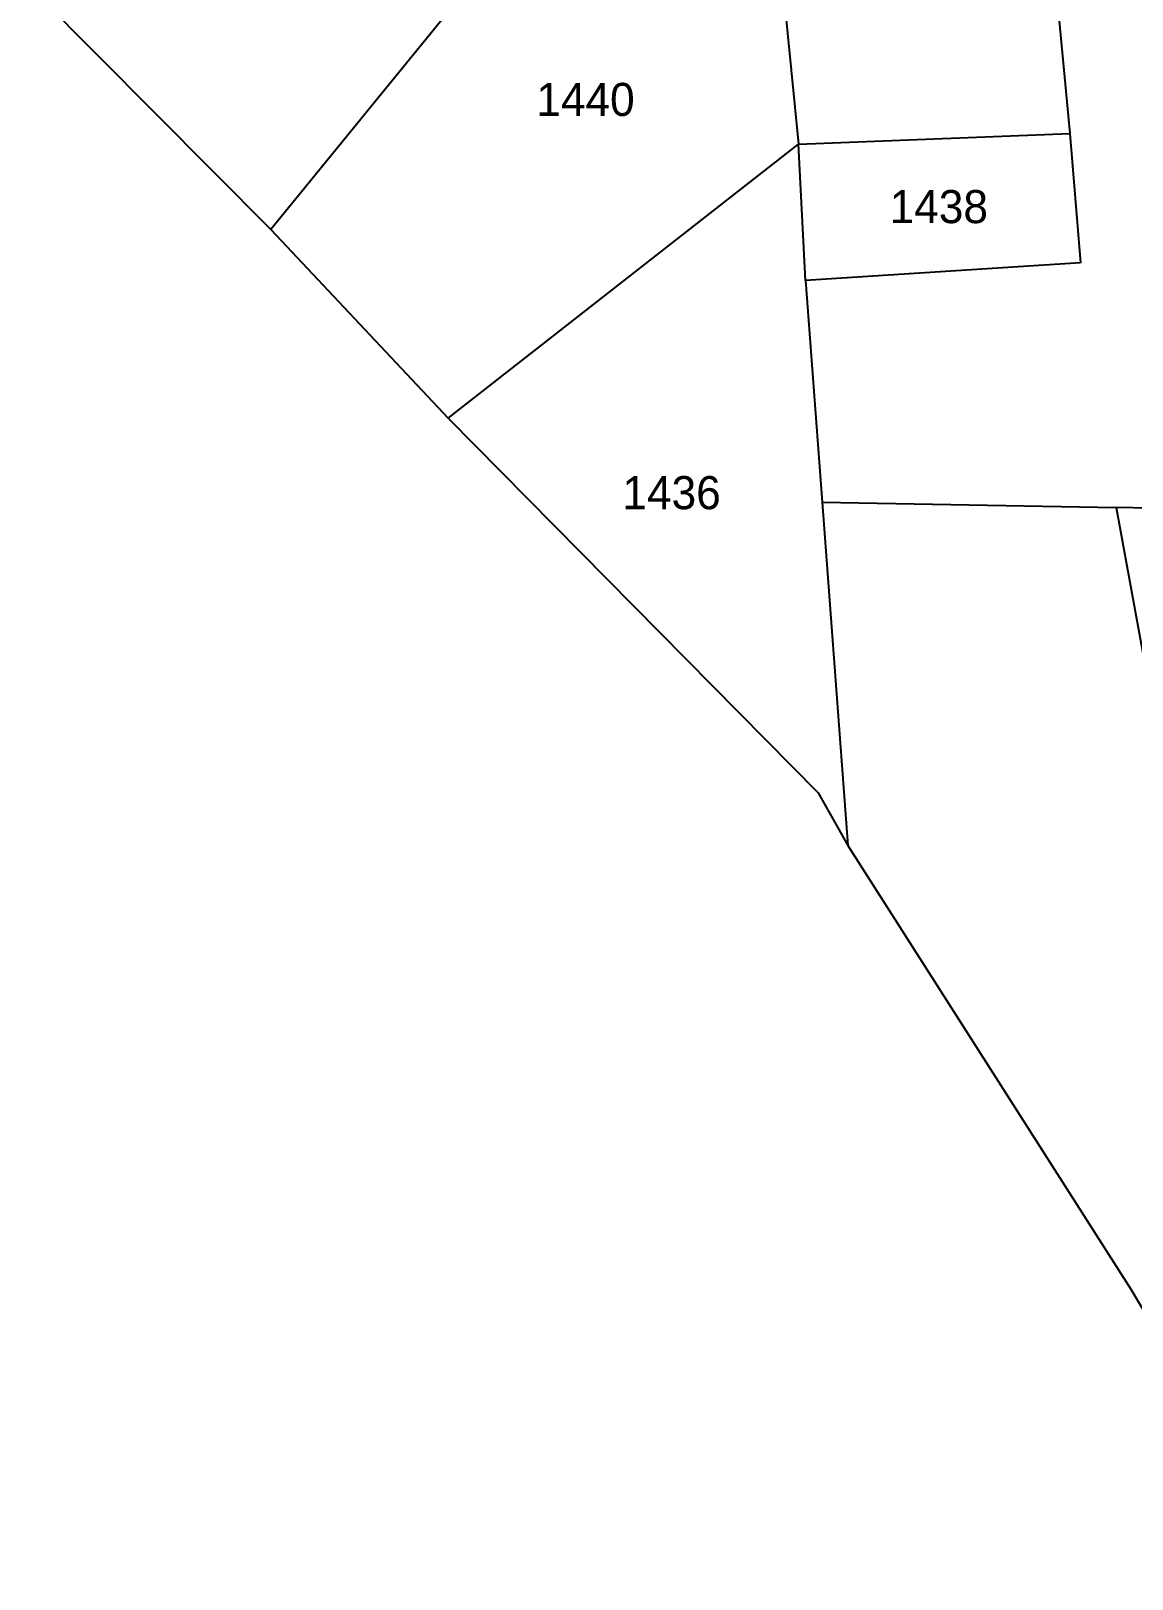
# Model space of a CAD drawing. Header units: metres. Extents: x 291362 to 296970, y 2012513 to 2016467.
# Drawn here: x 292557 to 292862.8, y 2013114.9 to 2013544.8 of the extents above; entities that cross this region are included whole.
import ezdxf
from ezdxf.enums import TextEntityAlignment as Align

# ---------------------------------------------------------------- set-up
doc = ezdxf.new("R2010")
doc.units = ezdxf.units.M
for name, color, linetype in [('POLY_PARCEL', 6, 'Continuous'), ('TEXT_PARCEL', 7, 'Continuous'), ('V_BOUND_LINE', 7, 'Continuous')]:
    doc.layers.add(name, color=color, linetype=linetype)
doc.styles.add('TEXT_MAP', font='')
doc.styles.get('TEXT_MAP').set_extended_font_data('Kruti Dev 050')

msp = doc.modelspace()

# ---------------------------------------------------------------- linework, layer by layer
at = {"layer": 'POLY_PARCEL'}
for p, q in [((292724.35, 2013613.27), (292623.57, 2013489.66)), ((292838.71, 2013589.48), (292845.58, 2013516.37)), ((292764.13, 2013575.26), (292770.18, 2013513.42)), ((292770.18, 2013513.42), (292845.58, 2013516.37)), ((292845.58, 2013516.37), (292848.54, 2013480.42)), ((292672.91, 2013437.28), (292770.18, 2013513.42)), ((292772.15, 2013475.49), (292770.18, 2013513.42)), ((292848.54, 2013480.42), (292772.15, 2013475.49)), ((292772.15, 2013475.49), (292776.75, 2013413.94)), ((292776.75, 2013413.94), (292783.88, 2013318.6)), ((292776.75, 2013413.94), (292858.39, 2013412.45)), ((292902.29, 2013411.61), (292858.39, 2013412.45)), ((292858.39, 2013412.45), (292884.07, 2013272.25))]:
    msp.add_line(p, q, dxfattribs=at)
at = {"layer": 'V_BOUND_LINE'}
for p, q in [((292556.97, 2013556.77), (292623.57, 2013489.66)), ((292623.57, 2013489.66), (292672.91, 2013437.28)), ((292672.91, 2013437.28), (292775.68, 2013333.27)), ((292775.68, 2013333.27), (292783.88, 2013318.6)), ((292783.88, 2013318.6), (292862.55, 2013195.41)), ((292862.55, 2013195.41), (292910.17, 2013114.91))]:
    msp.add_line(p, q, dxfattribs=at)

# ---------------------------------------------------------------- texts
at = {"layer": 'TEXT_PARCEL', "style": 'TEXT_MAP'}
for s, p in [('1440', (292711.01, 2013525.83)), ('1438', (292809.16, 2013496.06)), ('1436', (292734.93, 2013416.62))]:
    msp.add_text(s, height=9.19, dxfattribs=at).set_placement(p, align=Align.MIDDLE)

doc.saveas('drawing.dxf')
